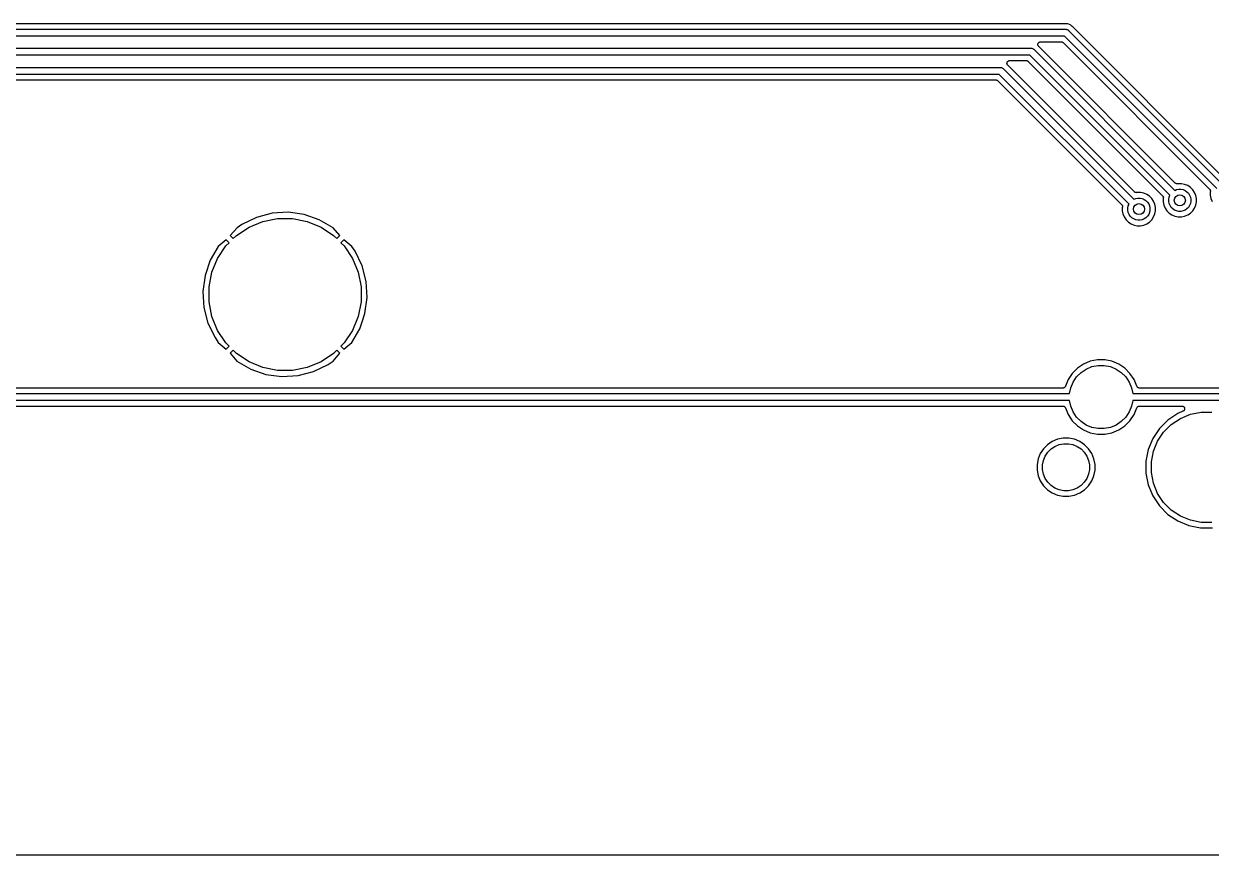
# Model space of a CAD drawing. Extents: x 0.9 to 12.6, y -6.4 to -2.3.
# Drawn here: x 4.597 to 6.288, y -6.365 to -5.181 of the extents above; entities that cross this region are included whole.
import ezdxf

# ---------------------------------------------------------------- set-up
doc = ezdxf.new("R2010")
doc.units = 0
doc.header["$MEASUREMENT"] = 0
doc.layers.add('BLACK', color=7, linetype='CONTINUOUS')

msp = doc.modelspace()

# ---------------------------------------------------------------- linework, layer by layer
at = {"layer": 'BLACK', "linetype": 'CONTINUOUS'}
for p, q in [((3.72812, -5.18878), (6.08086, -5.18878)), ((6.08028, -5.18091), (3.73301, -5.18091)), ((6.08045, -5.18089), (6.08028, -5.18091)), ((6.08061, -5.18089), (6.08045, -5.18089)), ((6.08067, -5.18089), (6.08061, -5.18089)), ((6.0811, -5.18084), (6.08067, -5.18089)), ((6.08086, -5.18878), (6.0811, -5.18876)), ((6.08154, -5.18089), (6.0811, -5.18084)), ((6.0811, -5.18876), (6.08134, -5.18878)), ((6.08134, -5.18878), (6.08134, -5.18878)), ((6.08134, -5.18878), (6.08207, -5.18885)), ((6.08361, -5.18109), (6.08154, -5.18089)), ((6.08154, -5.18089), (6.08154, -5.18089)), ((6.08207, -5.18885), (6.08299, -5.18913)), ((6.08299, -5.18913), (6.08385, -5.18959)), ((6.08602, -5.18182), (6.08361, -5.18109)), ((6.08385, -5.18959), (6.0846, -5.1902)), ((6.0846, -5.1902), (6.08475, -5.19039)), ((6.08475, -5.19039), (6.3031, -5.40874)), ((6.08825, -5.18301), (6.08602, -5.18182)), ((6.09019, -5.18461), (6.08825, -5.18301)), ((6.09047, -5.18495), (6.09019, -5.18461)), ((6.09059, -5.18507), (6.09047, -5.18495)), ((6.09069, -5.1852), (6.09059, -5.18507)), ((6.09073, -5.18523), (6.09069, -5.1852)), ((6.30375, -5.39826), (6.09073, -5.18523)), ((6.07906, -5.19862), (3.72632, -5.19862)), ((6.04122, -5.21003), (6.04126, -5.20964)), ((6.04126, -5.20964), (6.04127, -5.20963)), ((6.04127, -5.20963), (6.04138, -5.20927)), ((6.04127, -5.20963), (6.04127, -5.20963)), ((6.04138, -5.20927), (6.04149, -5.20891)), ((6.04149, -5.2089), (6.0415, -5.20889)), ((6.04149, -5.20891), (6.04149, -5.2089)), ((6.0415, -5.20889), (6.04168, -5.20856)), ((6.04168, -5.20856), (6.04186, -5.20823)), ((6.04186, -5.20822), (6.04211, -5.20792)), ((6.04186, -5.20823), (6.04186, -5.20822)), ((6.04186, -5.20823), (6.04186, -5.20823)), ((6.04211, -5.20792), (6.04235, -5.20764)), ((6.04235, -5.20764), (6.04236, -5.20763)), ((6.04235, -5.20764), (6.04235, -5.20764)), ((6.04236, -5.20763), (6.04266, -5.20739)), ((6.04266, -5.20739), (6.04294, -5.20715)), ((6.04294, -5.20715), (6.04295, -5.20715)), ((6.04295, -5.20715), (6.04329, -5.20697)), ((6.04295, -5.20715), (6.04295, -5.20715)), ((6.04329, -5.20697), (6.04362, -5.20679)), ((6.04362, -5.20679), (6.04363, -5.20679)), ((6.04363, -5.20679), (6.04399, -5.20668)), ((6.04363, -5.20679), (6.04363, -5.20679)), ((6.04399, -5.20668), (6.04435, -5.20657)), ((6.04435, -5.20657), (6.04436, -5.20657)), ((6.04436, -5.20657), (6.04437, -5.20657)), ((6.04437, -5.20657), (6.04474, -5.20653)), ((6.04474, -5.20653), (6.04512, -5.2065)), ((6.04512, -5.2065), (6.07417, -5.2065)), ((6.07417, -5.2065), (6.07418, -5.2065)), ((6.07418, -5.2065), (6.07419, -5.2065)), ((6.07419, -5.2065), (6.07419, -5.2065)), ((6.07419, -5.2065), (6.07423, -5.2065)), ((6.07423, -5.2065), (6.07459, -5.20654)), ((6.07459, -5.20654), (6.07495, -5.20657)), ((6.07495, -5.20657), (6.07497, -5.20658)), ((6.07497, -5.20658), (6.07499, -5.20658)), ((6.07499, -5.20658), (6.07534, -5.20669)), ((6.07534, -5.20669), (6.07568, -5.2068)), ((6.07568, -5.2068), (6.0757, -5.20681)), ((6.0757, -5.20681), (6.07572, -5.20681)), ((6.07572, -5.20681), (6.07604, -5.20699)), ((6.07604, -5.20699), (6.07636, -5.20716)), ((6.07636, -5.20716), (6.07638, -5.20717)), ((6.07638, -5.20717), (6.0764, -5.20718)), ((6.0764, -5.20718), (6.07667, -5.20742)), ((6.07667, -5.20742), (6.07696, -5.20765)), ((6.07696, -5.20765), (6.28566, -5.41635)), ((6.29614, -5.4157), (6.07906, -5.19862)), ((6.02946, -5.22539), (3.05457, -5.22539)), ((3.05637, -5.21555), (6.03125, -5.21555)), ((6.22922, -5.42515), (6.02946, -5.22539)), ((6.03125, -5.21555), (6.0315, -5.21553)), ((6.0315, -5.21553), (6.03174, -5.21555)), ((6.03174, -5.21555), (6.03174, -5.21555)), ((6.03174, -5.21555), (6.03246, -5.21562)), ((6.03246, -5.21562), (6.03339, -5.2159)), ((6.03339, -5.2159), (6.03424, -5.21636)), ((6.03424, -5.21636), (6.03499, -5.21698)), ((6.03499, -5.21698), (6.03515, -5.21716)), ((6.03515, -5.21716), (6.23618, -5.41819)), ((6.04118, -5.21039), (6.04122, -5.21003)), ((6.04118, -5.2104), (6.04118, -5.21039)), ((6.04118, -5.21041), (6.04118, -5.2104)), ((6.04122, -5.21079), (6.04118, -5.21041)), ((6.04125, -5.21116), (6.04122, -5.21079)), ((6.04125, -5.21117), (6.04125, -5.21116)), ((6.04125, -5.21116), (6.04125, -5.21116)), ((6.04136, -5.21153), (6.04125, -5.21117)), ((6.04146, -5.2119), (6.04136, -5.21153)), ((6.04147, -5.2119), (6.04146, -5.2119)), ((6.04147, -5.21191), (6.04147, -5.2119)), ((6.04164, -5.21223), (6.04147, -5.21191)), ((6.04182, -5.21258), (6.04164, -5.21223)), ((6.04183, -5.21259), (6.04182, -5.21258)), ((6.04182, -5.21258), (6.04182, -5.21258)), ((6.04206, -5.21288), (6.04183, -5.21259)), ((6.0423, -5.21318), (6.04206, -5.21288)), ((6.04231, -5.21319), (6.0423, -5.21318)), ((6.04234, -5.21322), (6.04231, -5.21319)), ((6.04231, -5.21319), (6.04231, -5.21319)), ((6.04231, -5.21319), (6.04231, -5.21319)), ((6.23682, -5.4077), (6.04234, -5.21322)), ((2.21284, -5.24311), (5.98795, -5.24311)), ((5.98795, -5.24311), (5.98819, -5.24309)), ((5.98819, -5.24309), (5.98843, -5.24311)), ((5.98843, -5.24311), (5.98843, -5.24311)), ((5.98843, -5.24311), (5.98915, -5.24318)), ((5.98915, -5.24318), (5.99008, -5.24346)), ((5.99008, -5.24346), (5.99094, -5.24392)), ((5.99709, -5.23716), (5.99713, -5.2368)), ((5.99709, -5.23717), (5.99709, -5.23716)), ((5.99709, -5.23718), (5.99709, -5.23717)), ((5.99712, -5.23756), (5.99709, -5.23718)), ((5.99716, -5.23793), (5.99712, -5.23756)), ((5.99713, -5.2368), (5.99717, -5.23641)), ((5.99716, -5.23794), (5.99716, -5.23793)), ((5.99726, -5.2383), (5.99716, -5.23794)), ((5.99716, -5.23794), (5.99716, -5.23794)), ((5.99717, -5.2364), (5.99728, -5.23605)), ((5.99717, -5.23641), (5.99717, -5.2364)), ((5.99717, -5.23641), (5.99717, -5.23641)), ((5.99737, -5.23867), (5.99726, -5.2383)), ((5.99728, -5.23605), (5.9974, -5.23568)), ((5.99737, -5.23868), (5.99737, -5.23867)), ((5.99737, -5.23867), (5.99737, -5.23867)), ((5.99755, -5.23901), (5.99737, -5.23868)), ((5.9974, -5.23567), (5.99758, -5.23534)), ((5.9974, -5.23568), (5.9974, -5.23567)), ((5.9974, -5.23567), (5.9974, -5.23567)), ((5.99772, -5.23935), (5.99755, -5.23901)), ((5.99758, -5.23534), (5.99776, -5.235)), ((5.99773, -5.23935), (5.99772, -5.23935)), ((5.99773, -5.23936), (5.99773, -5.23935)), ((5.99797, -5.23965), (5.99773, -5.23936)), ((5.99776, -5.235), (5.99777, -5.235)), ((5.99777, -5.23499), (5.99802, -5.2347)), ((5.99777, -5.235), (5.99777, -5.23499)), ((5.9982, -5.23995), (5.99797, -5.23965)), ((5.99802, -5.2347), (5.99825, -5.23441)), ((5.99821, -5.23996), (5.9982, -5.23995)), ((5.99824, -5.23999), (5.99821, -5.23996)), ((5.99821, -5.23996), (5.99821, -5.23996)), ((5.99821, -5.23996), (5.99821, -5.23996)), ((6.17856, -5.4203), (5.99824, -5.23999)), ((5.99825, -5.23441), (5.99826, -5.23441)), ((5.99826, -5.2344), (5.99856, -5.23416)), ((5.99826, -5.23441), (5.99826, -5.2344)), ((5.99856, -5.23416), (5.99885, -5.23393)), ((5.99885, -5.23393), (5.99885, -5.23392)), ((5.99885, -5.23392), (5.99886, -5.23392)), ((5.99886, -5.23392), (5.99919, -5.23374)), ((5.99919, -5.23374), (5.99952, -5.23356)), ((5.99952, -5.23356), (5.99953, -5.23356)), ((5.99953, -5.23356), (5.99954, -5.23356)), ((5.99954, -5.23356), (5.9999, -5.23345)), ((5.9999, -5.23345), (6.00026, -5.23334)), ((6.00026, -5.23334), (6.00027, -5.23334)), ((6.00027, -5.23334), (6.00065, -5.2333)), ((6.00027, -5.23334), (6.00027, -5.23334)), ((6.00065, -5.2333), (6.00103, -5.23327)), ((6.00103, -5.23327), (6.02457, -5.23327)), ((6.02457, -5.23327), (6.02458, -5.23327)), ((6.02458, -5.23327), (6.02458, -5.23327)), ((6.02458, -5.23327), (6.02458, -5.23327)), ((6.02458, -5.23327), (6.02462, -5.23327)), ((6.02462, -5.23327), (6.02498, -5.23331)), ((6.02498, -5.23331), (6.02534, -5.23335)), ((6.02534, -5.23335), (6.02536, -5.23335)), ((6.02536, -5.23335), (6.02538, -5.23335)), ((6.02538, -5.23335), (6.02573, -5.23346)), ((6.02573, -5.23346), (6.02608, -5.23357)), ((6.02608, -5.23357), (6.0261, -5.23358)), ((6.0261, -5.23358), (6.02612, -5.23359)), ((6.02612, -5.23359), (6.02644, -5.23376)), ((6.02644, -5.23376), (6.02676, -5.23393)), ((6.02676, -5.23393), (6.02677, -5.23395)), ((6.02677, -5.23395), (6.02679, -5.23396)), ((6.02679, -5.23396), (6.02707, -5.23419)), ((6.02707, -5.23419), (6.02735, -5.23442)), ((6.02735, -5.23442), (6.21873, -5.4258)), ((5.98615, -5.25295), (2.21464, -5.25295)), ((6.17095, -5.43775), (5.98615, -5.25295)), ((5.99094, -5.24392), (5.99169, -5.24453)), ((5.99169, -5.24453), (5.99184, -5.24472)), ((5.99184, -5.24472), (6.17791, -5.43079)), ((2.21953, -5.26083), (5.98126, -5.26083)), ((5.98126, -5.26083), (5.98127, -5.26083)), ((5.98127, -5.26083), (5.98127, -5.26083)), ((5.98127, -5.26083), (5.98127, -5.26083)), ((5.98127, -5.26083), (5.98131, -5.26083)), ((5.98131, -5.26083), (5.98168, -5.26087)), ((5.98168, -5.26087), (5.98204, -5.2609)), ((5.98204, -5.2609), (5.98206, -5.26091)), ((5.98206, -5.26091), (5.98208, -5.26091)), ((5.98208, -5.26091), (5.98242, -5.26102)), ((5.98242, -5.26102), (5.98277, -5.26113)), ((5.98277, -5.26113), (5.98279, -5.26114)), ((5.98279, -5.26114), (5.98281, -5.26115)), ((5.98281, -5.26115), (5.98313, -5.26132)), ((5.98313, -5.26132), (5.98345, -5.26149)), ((5.98345, -5.26149), (5.98346, -5.26151)), ((5.98346, -5.26151), (5.98348, -5.26152)), ((5.98348, -5.26152), (5.98376, -5.26175)), ((5.98376, -5.26175), (5.98404, -5.26198)), ((5.98404, -5.26198), (6.16046, -5.4384)), ((6.23711, -5.40794), (6.23682, -5.4077)), ((6.23739, -5.40817), (6.23711, -5.40794)), ((6.2374, -5.40818), (6.23739, -5.40817)), ((6.23742, -5.40819), (6.2374, -5.40818)), ((6.23774, -5.40837), (6.23742, -5.40819)), ((6.23806, -5.40854), (6.23774, -5.40837)), ((6.23808, -5.40855), (6.23806, -5.40854)), ((6.23809, -5.40856), (6.23808, -5.40855)), ((6.23844, -5.40866), (6.23809, -5.40856)), ((6.23879, -5.40877), (6.23844, -5.40866)), ((6.23881, -5.40877), (6.23879, -5.40877)), ((6.23883, -5.40878), (6.23881, -5.40877)), ((6.23919, -5.40882), (6.23883, -5.40878)), ((6.23956, -5.40886), (6.23919, -5.40882)), ((6.23957, -5.40886), (6.23956, -5.40886)), ((6.23959, -5.40886), (6.23957, -5.40886)), ((6.23995, -5.40882), (6.23959, -5.40886)), ((6.24032, -5.40879), (6.23995, -5.40882)), ((6.24036, -5.40879), (6.24032, -5.40879)), ((6.24038, -5.40878), (6.24036, -5.40878)), ((6.24036, -5.40878), (6.24036, -5.40879)), ((6.24036, -5.40879), (6.24036, -5.40879)), ((6.24098, -5.40866), (6.24038, -5.40878)), ((6.24563, -5.40866), (6.24098, -5.40866)), ((6.2502, -5.40957), (6.24563, -5.40866)), ((6.2545, -5.41135), (6.2502, -5.40957)), ((6.25837, -5.41393), (6.2545, -5.41135)), ((6.17884, -5.42054), (6.17856, -5.4203)), ((6.17912, -5.42077), (6.17884, -5.42054)), ((6.17913, -5.42078), (6.17912, -5.42077)), ((6.17915, -5.42079), (6.17913, -5.42078)), ((6.17947, -5.42096), (6.17915, -5.42079)), ((6.17979, -5.42114), (6.17947, -5.42096)), ((6.17981, -5.42114), (6.17979, -5.42114)), ((6.17983, -5.42115), (6.17981, -5.42114)), ((6.18018, -5.42126), (6.17983, -5.42115)), ((6.18052, -5.42137), (6.18018, -5.42126)), ((6.18045, -5.42974), (6.18349, -5.42913)), ((6.18054, -5.42137), (6.18052, -5.42137)), ((6.18056, -5.42138), (6.18054, -5.42137)), ((6.18092, -5.42141), (6.18056, -5.42138)), ((6.18129, -5.42146), (6.18092, -5.42141)), ((6.18131, -5.42145), (6.18129, -5.42146)), ((6.18133, -5.42146), (6.18131, -5.42145)), ((6.18169, -5.42142), (6.18133, -5.42146)), ((6.18205, -5.42139), (6.18169, -5.42142)), ((6.18209, -5.42138), (6.18205, -5.42139)), ((6.18211, -5.42138), (6.18209, -5.42138)), ((6.18209, -5.42138), (6.18209, -5.42138)), ((6.18209, -5.42138), (6.18209, -5.42138)), ((6.18271, -5.42126), (6.18211, -5.42138)), ((6.18737, -5.42126), (6.18271, -5.42126)), ((6.18349, -5.42913), (6.18659, -5.42913)), ((6.18659, -5.42913), (6.18963, -5.42974)), ((6.19193, -5.42217), (6.18737, -5.42126)), ((6.19623, -5.42395), (6.19193, -5.42217)), ((6.2001, -5.42653), (6.19623, -5.42395)), ((6.20339, -5.42982), (6.2001, -5.42653)), ((6.21873, -5.4258), (6.21874, -5.42581)), ((6.21874, -5.42581), (6.21874, -5.42581)), ((6.21874, -5.42581), (6.21874, -5.42581)), ((6.21874, -5.42581), (6.21877, -5.42584)), ((6.21877, -5.42584), (6.21899, -5.42612)), ((6.21899, -5.42612), (6.21923, -5.42641)), ((6.21923, -5.42641), (6.21923, -5.42642)), ((6.21923, -5.42642), (6.21925, -5.42644)), ((6.21925, -5.42644), (6.21941, -5.42676)), ((6.21941, -5.42676), (6.21959, -5.42709)), ((6.21959, -5.42709), (6.21959, -5.4271)), ((6.21959, -5.4271), (6.2196, -5.42712)), ((6.2196, -5.42712), (6.2197, -5.42747)), ((6.21981, -5.42935), (6.21969, -5.42996)), ((6.2197, -5.42747), (6.21981, -5.42782)), ((6.21981, -5.42782), (6.21981, -5.42784)), ((6.21981, -5.42784), (6.21981, -5.42786)), ((6.21981, -5.42786), (6.21985, -5.42822)), ((6.21984, -5.42899), (6.21981, -5.42935)), ((6.21988, -5.42862), (6.21984, -5.42899)), ((6.21985, -5.42822), (6.21988, -5.42859)), ((6.21988, -5.42859), (6.21988, -5.42861)), ((6.21988, -5.42861), (6.21988, -5.42862)), ((6.22756, -5.43073), (6.22816, -5.42769)), ((6.22816, -5.42769), (6.22922, -5.42515)), ((6.23618, -5.41819), (6.23871, -5.41714)), ((6.23871, -5.41714), (6.24176, -5.41654)), ((6.24176, -5.41654), (6.24486, -5.41654)), ((6.24486, -5.41654), (6.2479, -5.41714)), ((6.2479, -5.41714), (6.25077, -5.41833)), ((6.25077, -5.41833), (6.25335, -5.42005)), ((6.25335, -5.42005), (6.25554, -5.42224)), ((6.25554, -5.42224), (6.25726, -5.42482)), ((6.25726, -5.42482), (6.25845, -5.42769)), ((6.26166, -5.41723), (6.25837, -5.41393)), ((6.25845, -5.42769), (6.25906, -5.43073)), ((6.26424, -5.42109), (6.26166, -5.41723)), ((6.26602, -5.42539), (6.26424, -5.42109)), ((6.26693, -5.42996), (6.26602, -5.42539)), ((6.28566, -5.41635), (6.28567, -5.41636)), ((6.28567, -5.41636), (6.28567, -5.41636)), ((6.28567, -5.41636), (6.28567, -5.41636)), ((6.28567, -5.41636), (6.2857, -5.41639)), ((6.2857, -5.41639), (6.28592, -5.41667)), ((6.28592, -5.41667), (6.28615, -5.41696)), ((6.28615, -5.41696), (6.28616, -5.41698)), ((6.28616, -5.41698), (6.28618, -5.41699)), ((6.28618, -5.41699), (6.28634, -5.41732)), ((6.28634, -5.41732), (6.28651, -5.41764)), ((6.28651, -5.41764), (6.28652, -5.41766)), ((6.28652, -5.41766), (6.28653, -5.41767)), ((6.28653, -5.41767), (6.28663, -5.41802)), ((6.28673, -5.4199), (6.28661, -5.42051)), ((6.28661, -5.42051), (6.28661, -5.42516)), ((6.28661, -5.42516), (6.28752, -5.42972)), ((6.28663, -5.41802), (6.28674, -5.41837)), ((6.28677, -5.41954), (6.28673, -5.4199)), ((6.28674, -5.41837), (6.28674, -5.41839)), ((6.28674, -5.41839), (6.28674, -5.41841)), ((6.28674, -5.41841), (6.28677, -5.41877)), ((6.28677, -5.41877), (6.28681, -5.41914)), ((6.28681, -5.41918), (6.28677, -5.41954)), ((6.28681, -5.41914), (6.28681, -5.41916)), ((6.28681, -5.41916), (6.28681, -5.41918)), ((6.16046, -5.4384), (6.16047, -5.43841)), ((6.16047, -5.43841), (6.16047, -5.43841)), ((6.16047, -5.43841), (6.16047, -5.43841)), ((6.16047, -5.43841), (6.1605, -5.43844)), ((6.1605, -5.43844), (6.16073, -5.43872)), ((6.16073, -5.43872), (6.16096, -5.43901)), ((6.16096, -5.43901), (6.16097, -5.43902)), ((6.16097, -5.43902), (6.16098, -5.43904)), ((6.16098, -5.43904), (6.16115, -5.43936)), ((6.16115, -5.43936), (6.16132, -5.43968)), ((6.16132, -5.43968), (6.16132, -5.4397)), ((6.16132, -5.4397), (6.16133, -5.43972)), ((6.16133, -5.43972), (6.16143, -5.44007)), ((6.16154, -5.44195), (6.16142, -5.44256)), ((6.16142, -5.44256), (6.16142, -5.44721)), ((6.16143, -5.44007), (6.16154, -5.44042)), ((6.16154, -5.44042), (6.16154, -5.44044)), ((6.16154, -5.44044), (6.16155, -5.44046)), ((6.16157, -5.44158), (6.16154, -5.44195)), ((6.16155, -5.44046), (6.16158, -5.44082)), ((6.16161, -5.44122), (6.16157, -5.44158)), ((6.16158, -5.44082), (6.16161, -5.44119)), ((6.16161, -5.44119), (6.16161, -5.4412)), ((6.16161, -5.4412), (6.16161, -5.44122)), ((6.16929, -5.44333), (6.1699, -5.44029)), ((6.16929, -5.44643), (6.16929, -5.44333)), ((6.1699, -5.44948), (6.16929, -5.44643)), ((6.1699, -5.44029), (6.17095, -5.43775)), ((6.17791, -5.43079), (6.18045, -5.42974)), ((6.18963, -5.42974), (6.1925, -5.43093)), ((6.1925, -5.43093), (6.19508, -5.43265)), ((6.19508, -5.43265), (6.19727, -5.43484)), ((6.19727, -5.43484), (6.199, -5.43742)), ((6.199, -5.43742), (6.20018, -5.44029)), ((6.20018, -5.44029), (6.20079, -5.44333)), ((6.20079, -5.44643), (6.20018, -5.44948)), ((6.20079, -5.44333), (6.20079, -5.44643)), ((6.20597, -5.43369), (6.20339, -5.42982)), ((6.20775, -5.43799), (6.20597, -5.43369)), ((6.20866, -5.44256), (6.20775, -5.43799)), ((6.20866, -5.44721), (6.20866, -5.44256)), ((6.21969, -5.42996), (6.21969, -5.43461)), ((6.21969, -5.43461), (6.22059, -5.43917)), ((6.22059, -5.43917), (6.22237, -5.44347)), ((6.22237, -5.44347), (6.22496, -5.44734)), ((6.22756, -5.43383), (6.22756, -5.43073)), ((6.22816, -5.43688), (6.22756, -5.43383)), ((6.22935, -5.43974), (6.22816, -5.43688)), ((6.23107, -5.44232), (6.22935, -5.43974)), ((6.23327, -5.44452), (6.23107, -5.44232)), ((6.23585, -5.44624), (6.23327, -5.44452)), ((6.23871, -5.44743), (6.23585, -5.44624)), ((6.25077, -5.44624), (6.2479, -5.44743)), ((6.25335, -5.44452), (6.25077, -5.44624)), ((6.25554, -5.44232), (6.25335, -5.44452)), ((6.25726, -5.43974), (6.25554, -5.44232)), ((6.25845, -5.43688), (6.25726, -5.43974)), ((6.25906, -5.43383), (6.25845, -5.43688)), ((6.25906, -5.43073), (6.25906, -5.43383)), ((6.26166, -5.44734), (6.26424, -5.44347)), ((6.26424, -5.44347), (6.26602, -5.43917)), ((6.26602, -5.43917), (6.26693, -5.43461)), ((6.26693, -5.43461), (6.26693, -5.42996)), ((6.28752, -5.42972), (6.2893, -5.43402)), ((4.92805, -5.45661), (4.9073, -5.46671)), ((4.91747, -5.47046), (4.93717, -5.46229)), ((4.95025, -5.45077), (4.92805, -5.45661)), ((4.93717, -5.46229), (4.95809, -5.45813)), ((4.97316, -5.44939), (4.95025, -5.45077)), ((4.95809, -5.45813), (4.97942, -5.45813)), ((4.99591, -5.45249), (4.97316, -5.44939)), ((4.97942, -5.45813), (5.00033, -5.46229)), ((5.01761, -5.45998), (4.99591, -5.45249)), ((5.00033, -5.46229), (5.02004, -5.47046)), ((5.03718, -5.47141), (5.01761, -5.45998)), ((6.16142, -5.44721), (6.16233, -5.45177)), ((6.16233, -5.45177), (6.16411, -5.45607)), ((6.16411, -5.45607), (6.16669, -5.45994)), ((6.16669, -5.45994), (6.16998, -5.46323)), ((6.17108, -5.45234), (6.1699, -5.44948)), ((6.16998, -5.46323), (6.17385, -5.46582)), ((6.17281, -5.45492), (6.17108, -5.45234)), ((6.175, -5.45711), (6.17281, -5.45492)), ((6.17758, -5.45884), (6.175, -5.45711)), ((6.18045, -5.46002), (6.17758, -5.45884)), ((6.18349, -5.46063), (6.18045, -5.46002)), ((6.18659, -5.46063), (6.18349, -5.46063)), ((6.18963, -5.46002), (6.18659, -5.46063)), ((6.1925, -5.45884), (6.18963, -5.46002)), ((6.19508, -5.45711), (6.1925, -5.45884)), ((6.19727, -5.45492), (6.19508, -5.45711)), ((6.19623, -5.46582), (6.2001, -5.46323)), ((6.199, -5.45234), (6.19727, -5.45492)), ((6.20018, -5.44948), (6.199, -5.45234)), ((6.2001, -5.46323), (6.20339, -5.45994)), ((6.20339, -5.45994), (6.20597, -5.45607)), ((6.20597, -5.45607), (6.20775, -5.45177)), ((6.20775, -5.45177), (6.20866, -5.44721)), ((6.22496, -5.44734), (6.22825, -5.45063)), ((6.22825, -5.45063), (6.23212, -5.45322)), ((6.23212, -5.45322), (6.23642, -5.455)), ((6.23642, -5.455), (6.24098, -5.45591)), ((6.24176, -5.44803), (6.23871, -5.44743)), ((6.24098, -5.45591), (6.24563, -5.45591)), ((6.24486, -5.44803), (6.24176, -5.44803)), ((6.2479, -5.44743), (6.24486, -5.44803)), ((6.24563, -5.45591), (6.2502, -5.455)), ((6.2502, -5.455), (6.2545, -5.45322)), ((6.2545, -5.45322), (6.25837, -5.45063)), ((6.25837, -5.45063), (6.26166, -5.44734)), ((4.9004, -5.47132), (4.8908, -5.48261)), ((4.89974, -5.4823), (4.91747, -5.47046)), ((4.9073, -5.46671), (4.9004, -5.47132)), ((5.02004, -5.47046), (5.03777, -5.4823)), ((5.0467, -5.48261), (5.03718, -5.47141)), ((6.17385, -5.46582), (6.17815, -5.4676)), ((6.17815, -5.4676), (6.18271, -5.4685)), ((6.18271, -5.4685), (6.18737, -5.4685)), ((6.18737, -5.4685), (6.19193, -5.4676)), ((6.19193, -5.4676), (6.19623, -5.46582)), ((4.88496, -5.48845), (4.87376, -5.49797)), ((4.88466, -5.49738), (4.88927, -5.49277)), ((4.88927, -5.49277), (4.88496, -5.48845)), ((4.8908, -5.48261), (4.89512, -5.48692)), ((4.89512, -5.48692), (4.89974, -5.4823)), ((5.03777, -5.4823), (5.04239, -5.48692)), ((5.04239, -5.48692), (5.0467, -5.48261)), ((5.05255, -5.48845), (5.04823, -5.49277)), ((5.04823, -5.49277), (5.05285, -5.49738)), ((5.06384, -5.49805), (5.05255, -5.48845)), ((4.87376, -5.49797), (4.86233, -5.51755)), ((4.87281, -5.51512), (4.88466, -5.49738)), ((5.05285, -5.49738), (5.0647, -5.51512)), ((5.06845, -5.50495), (5.06384, -5.49805)), ((5.07855, -5.52569), (5.06845, -5.50495)), ((4.86233, -5.51755), (4.85485, -5.53925)), ((4.86465, -5.53482), (4.87281, -5.51512)), ((5.0647, -5.51512), (5.07286, -5.53482)), ((5.08438, -5.5479), (5.07855, -5.52569)), ((4.85485, -5.53925), (4.85174, -5.56199)), ((4.86049, -5.55574), (4.86465, -5.53482)), ((5.07286, -5.53482), (5.07702, -5.55574)), ((5.08577, -5.57081), (5.08438, -5.5479)), ((4.85174, -5.56199), (4.85313, -5.58491)), ((4.86049, -5.57707), (4.86049, -5.55574)), ((5.07702, -5.55574), (5.07702, -5.57707)), ((4.86465, -5.59798), (4.86049, -5.57707)), ((5.07702, -5.57707), (5.07286, -5.59798)), ((5.08266, -5.59355), (5.08577, -5.57081)), ((4.85313, -5.58491), (4.85896, -5.60711)), ((4.87281, -5.61769), (4.86465, -5.59798)), ((5.07286, -5.59798), (5.0647, -5.61769)), ((5.0785, -5.60562), (5.08266, -5.59355)), ((4.85896, -5.60711), (4.86906, -5.62786)), ((5.06374, -5.63483), (5.07518, -5.61525)), ((5.07518, -5.61525), (5.0785, -5.60562)), ((4.86906, -5.62786), (4.87367, -5.63475)), ((4.88466, -5.63542), (4.87281, -5.61769)), ((5.0647, -5.61769), (5.05285, -5.63542)), ((4.87367, -5.63475), (4.88496, -5.64435)), ((4.88927, -5.64004), (4.88466, -5.63542)), ((4.88496, -5.64435), (4.88927, -5.64004)), ((4.89512, -5.64588), (4.8908, -5.6502)), ((4.89974, -5.6505), (4.89512, -5.64588)), ((5.04239, -5.64588), (5.03777, -5.6505)), ((5.0467, -5.6502), (5.04239, -5.64588)), ((5.05285, -5.63542), (5.04823, -5.64004)), ((5.04823, -5.64004), (5.05255, -5.64435)), ((5.05255, -5.64435), (5.06374, -5.63483)), ((4.8908, -5.6502), (4.90032, -5.66139)), ((4.91747, -5.66235), (4.89974, -5.6505)), ((4.90032, -5.66139), (4.9199, -5.67282)), ((4.93717, -5.67051), (4.91747, -5.66235)), ((5.02004, -5.66235), (5.00033, -5.67051)), ((5.00946, -5.6762), (5.03021, -5.66609)), ((5.03777, -5.6505), (5.02004, -5.66235)), ((5.03021, -5.66609), (5.03711, -5.66148)), ((5.03711, -5.66148), (5.0467, -5.6502)), ((6.1062, -5.66564), (6.09754, -5.67143)), ((6.11583, -5.66166), (6.1062, -5.66564)), ((6.12604, -5.65963), (6.11583, -5.66166)), ((6.13646, -5.65963), (6.12604, -5.65963)), ((6.14667, -5.66166), (6.13646, -5.65963)), ((6.1563, -5.66564), (6.14667, -5.66166)), ((6.16496, -5.67143), (6.1563, -5.66564)), ((4.9199, -5.67282), (4.9416, -5.68031)), ((4.95809, -5.67467), (4.93717, -5.67051)), ((4.9416, -5.68031), (4.96435, -5.68342)), ((4.97942, -5.67467), (4.95809, -5.67467)), ((4.96435, -5.68342), (4.98726, -5.68203)), ((5.00033, -5.67051), (4.97942, -5.67467)), ((4.98726, -5.68203), (5.00946, -5.6762)), ((6.09018, -5.67879), (6.08439, -5.68745)), ((6.09754, -5.67143), (6.09018, -5.67879)), ((6.0963, -5.68381), (6.10256, -5.67755)), ((6.10256, -5.67755), (6.10993, -5.67262)), ((6.10993, -5.67262), (6.11812, -5.66923)), ((6.11812, -5.66923), (6.12682, -5.6675)), ((6.12682, -5.6675), (6.13568, -5.6675)), ((6.13568, -5.6675), (6.14438, -5.66923)), ((6.14438, -5.66923), (6.15257, -5.67262)), ((6.15257, -5.67262), (6.15994, -5.67755)), ((6.15994, -5.67755), (6.1662, -5.68381)), ((6.17232, -5.67879), (6.16496, -5.67143)), ((6.17811, -5.68745), (6.17232, -5.67879)), ((6.07669, -5.6997), (3.37331, -5.6997)), ((6.07706, -5.69967), (6.07669, -5.6997)), ((6.07742, -5.69964), (6.07706, -5.69967)), ((6.07744, -5.69963), (6.07742, -5.69964)), ((6.07745, -5.69963), (6.07744, -5.69963)), ((6.07781, -5.69952), (6.07745, -5.69963)), ((6.07816, -5.69942), (6.07781, -5.69952)), ((6.07817, -5.69941), (6.07816, -5.69942)), ((6.07819, -5.69941), (6.07817, -5.69941)), ((6.07851, -5.69923), (6.07819, -5.69941)), ((6.07884, -5.69907), (6.07851, -5.69923)), ((6.07885, -5.69905), (6.07884, -5.69907)), ((6.07887, -5.69905), (6.07885, -5.69905)), ((6.07915, -5.69882), (6.07887, -5.69905)), ((6.07944, -5.69859), (6.07915, -5.69882)), ((6.07945, -5.69857), (6.07944, -5.69859)), ((6.07946, -5.69856), (6.07945, -5.69857)), ((6.0797, -5.69828), (6.07946, -5.69856)), ((6.07993, -5.698), (6.0797, -5.69828)), ((6.07994, -5.69798), (6.07993, -5.698)), ((6.07995, -5.69797), (6.07994, -5.69798)), ((6.08013, -5.69765), (6.07995, -5.69797)), ((6.0803, -5.69732), (6.08013, -5.69765)), ((6.08032, -5.69729), (6.0803, -5.69732)), ((6.08033, -5.69727), (6.08032, -5.69729)), ((6.08032, -5.69729), (6.08032, -5.69729)), ((6.08032, -5.69729), (6.08032, -5.69729)), ((6.08439, -5.68745), (6.08033, -5.69727)), ((6.08635, -5.70758), (6.08798, -5.69937)), ((6.08798, -5.69937), (6.09137, -5.69118)), ((6.09137, -5.69118), (6.0963, -5.68381)), ((6.1662, -5.68381), (6.17113, -5.69118)), ((6.17113, -5.69118), (6.17452, -5.69937)), ((6.17452, -5.69937), (6.17615, -5.70758)), ((6.18217, -5.69727), (6.17811, -5.68745)), ((6.18235, -5.6976), (6.18217, -5.69727)), ((6.18252, -5.69792), (6.18235, -5.6976)), ((6.18253, -5.69794), (6.18252, -5.69792)), ((6.18254, -5.69795), (6.18253, -5.69794)), ((6.18277, -5.69824), (6.18254, -5.69795)), ((6.183, -5.69852), (6.18277, -5.69824)), ((6.18301, -5.69853), (6.183, -5.69852)), ((6.18302, -5.69855), (6.18301, -5.69853)), ((6.18331, -5.69878), (6.18302, -5.69855)), ((6.18359, -5.69902), (6.18331, -5.69878)), ((6.1836, -5.69902), (6.18359, -5.69902)), ((6.18362, -5.69904), (6.1836, -5.69902)), ((6.18394, -5.69921), (6.18362, -5.69904)), ((6.18426, -5.69939), (6.18394, -5.69921)), ((6.18428, -5.69939), (6.18426, -5.69939)), ((6.18429, -5.6994), (6.18428, -5.69939)), ((6.18464, -5.69951), (6.18429, -5.6994)), ((6.18499, -5.69962), (6.18464, -5.69951)), ((6.18501, -5.69962), (6.18499, -5.69962)), ((6.18503, -5.69963), (6.18501, -5.69962)), ((6.18539, -5.69966), (6.18503, -5.69963)), ((6.18576, -5.6997), (6.18539, -5.69966)), ((6.18579, -5.6997), (6.18576, -5.6997)), ((6.18581, -5.6997), (6.18579, -5.6997)), ((6.18579, -5.6997), (6.18579, -5.6997)), ((6.18579, -5.6997), (6.18579, -5.6997)), ((6.64021, -5.6997), (6.18581, -5.6997)), ((3.36365, -5.70758), (6.08635, -5.70758)), ((6.17615, -5.70758), (8.8051, -5.70758)), ((6.08635, -5.71742), (3.36365, -5.71742)), ((3.50372, -5.7253), (6.07669, -5.7253)), ((6.07669, -5.7253), (6.07671, -5.7253)), ((6.07671, -5.7253), (6.07671, -5.7253)), ((6.07671, -5.7253), (6.07671, -5.7253)), ((6.07671, -5.7253), (6.07674, -5.7253)), ((6.07674, -5.7253), (6.07711, -5.72534)), ((6.07711, -5.72534), (6.07747, -5.72537)), ((6.07747, -5.72537), (6.07749, -5.72538)), ((6.07749, -5.72538), (6.07751, -5.72538)), ((6.07751, -5.72538), (6.07786, -5.72549)), ((6.07786, -5.72549), (6.07821, -5.7256)), ((6.07821, -5.7256), (6.07822, -5.72561)), ((6.07822, -5.72561), (6.07824, -5.72561)), ((6.07824, -5.72561), (6.07856, -5.72579)), ((6.07856, -5.72579), (6.07888, -5.72596)), ((6.07888, -5.72596), (6.0789, -5.72598)), ((6.0789, -5.72598), (6.07891, -5.72598)), ((6.07891, -5.72598), (6.07919, -5.72622)), ((6.07919, -5.72622), (6.07948, -5.72645)), ((6.07948, -5.72645), (6.07949, -5.72647)), ((6.07949, -5.72647), (6.0795, -5.72648)), ((6.0795, -5.72648), (6.07973, -5.72676)), ((6.07973, -5.72676), (6.07996, -5.72705)), ((6.07996, -5.72705), (6.07997, -5.72706)), ((6.07997, -5.72706), (6.07998, -5.72708)), ((6.07998, -5.72708), (6.08015, -5.7274)), ((6.08015, -5.7274), (6.08033, -5.72773)), ((6.08033, -5.72773), (6.08439, -5.73755)), ((6.08798, -5.72563), (6.08635, -5.71742)), ((6.09137, -5.73382), (6.08798, -5.72563)), ((6.0963, -5.74119), (6.09137, -5.73382)), ((6.17113, -5.73382), (6.1662, -5.74119)), ((6.17452, -5.72563), (6.17113, -5.73382)), ((6.17615, -5.71742), (6.17452, -5.72563)), ((8.8051, -5.71742), (6.17615, -5.71742)), ((6.17811, -5.73755), (6.18217, -5.72773)), ((6.18217, -5.72773), (6.18218, -5.72771)), ((6.18218, -5.72771), (6.1822, -5.72768)), ((6.18218, -5.72771), (6.18218, -5.72771)), ((6.18218, -5.72771), (6.18218, -5.72771)), ((6.1822, -5.72768), (6.18237, -5.72735)), ((6.18237, -5.72735), (6.18255, -5.72703)), ((6.18255, -5.72703), (6.18256, -5.72702)), ((6.18256, -5.72702), (6.18257, -5.727)), ((6.18257, -5.727), (6.18281, -5.72672)), ((6.18281, -5.72672), (6.18304, -5.72644)), ((6.18304, -5.72644), (6.18305, -5.72643)), ((6.18305, -5.72643), (6.18306, -5.72641)), ((6.18306, -5.72641), (6.18335, -5.72618)), ((6.18335, -5.72618), (6.18363, -5.72595)), ((6.18363, -5.72595), (6.18365, -5.72595)), ((6.18365, -5.72595), (6.18366, -5.72593)), ((6.18366, -5.72593), (6.18399, -5.72576)), ((6.18399, -5.72576), (6.18431, -5.72559)), ((6.18431, -5.72559), (6.18433, -5.72559)), ((6.18433, -5.72559), (6.18434, -5.72558)), ((6.18434, -5.72558), (6.18469, -5.72548)), ((6.18469, -5.72548), (6.18505, -5.72537)), ((6.18505, -5.72537), (6.18506, -5.72537)), ((6.18506, -5.72537), (6.18508, -5.72536)), ((6.18508, -5.72536), (6.18544, -5.72533)), ((6.18544, -5.72533), (6.18581, -5.7253)), ((6.18581, -5.7253), (6.24628, -5.7253)), ((6.24778, -5.73287), (6.24034, -5.73596)), ((6.24628, -5.7253), (6.24633, -5.7253)), ((6.24633, -5.7253), (6.24633, -5.7253)), ((6.24633, -5.7253), (6.24633, -5.7253)), ((6.24633, -5.7253), (6.24634, -5.7253)), ((6.24634, -5.7253), (6.24671, -5.72534)), ((6.24671, -5.72534), (6.24709, -5.72538)), ((6.24709, -5.72538), (6.2471, -5.72538)), ((6.2471, -5.72538), (6.2471, -5.72538)), ((6.2471, -5.72538), (6.24747, -5.7255)), ((6.24747, -5.7255), (6.24783, -5.72561)), ((6.24779, -5.73287), (6.24778, -5.73287)), ((6.24778, -5.73287), (6.24778, -5.73287)), ((6.24812, -5.73269), (6.24779, -5.73287)), ((6.24783, -5.72561), (6.24783, -5.72561)), ((6.24783, -5.72561), (6.24783, -5.72561)), ((6.24783, -5.72561), (6.24818, -5.7258)), ((6.24846, -5.73251), (6.24812, -5.73269)), ((6.24818, -5.7258), (6.2485, -5.72598)), ((6.24847, -5.73251), (6.24846, -5.73251)), ((6.24846, -5.73251), (6.24846, -5.73251)), ((6.24877, -5.73226), (6.24847, -5.73251)), ((6.2485, -5.72598), (6.2485, -5.72598)), ((6.2485, -5.72598), (6.24851, -5.72598)), ((6.24851, -5.72598), (6.2488, -5.72623)), ((6.24906, -5.73203), (6.24877, -5.73226)), ((6.2488, -5.72623), (6.24909, -5.72647)), ((6.24931, -5.73172), (6.24906, -5.73202)), ((6.24906, -5.73202), (6.24906, -5.73202)), ((6.24906, -5.73202), (6.24906, -5.73203)), ((6.24909, -5.72647), (6.24909, -5.72648)), ((6.24909, -5.72648), (6.24909, -5.72648)), ((6.24909, -5.72648), (6.24933, -5.72677)), ((6.24955, -5.73143), (6.24931, -5.73172)), ((6.24933, -5.72677), (6.24957, -5.72707)), ((6.24972, -5.7311), (6.24955, -5.73143)), ((6.24955, -5.73143), (6.24955, -5.73143)), ((6.24955, -5.73143), (6.24955, -5.73143)), ((6.24957, -5.72707), (6.24957, -5.72707)), ((6.24957, -5.72707), (6.24958, -5.72708)), ((6.24958, -5.72708), (6.24975, -5.7274)), ((6.24991, -5.73076), (6.24972, -5.7311)), ((6.24975, -5.7274), (6.24993, -5.72775)), ((6.25002, -5.7304), (6.24991, -5.73075)), ((6.24991, -5.73075), (6.24991, -5.73075)), ((6.24991, -5.73075), (6.24991, -5.73076)), ((6.24993, -5.72775), (6.24993, -5.72775)), ((6.24993, -5.72775), (6.24993, -5.72776)), ((6.24993, -5.72776), (6.25004, -5.72812)), ((6.25014, -5.73002), (6.25002, -5.7304)), ((6.25004, -5.72812), (6.25015, -5.72849)), ((6.25018, -5.72965), (6.25014, -5.73002)), ((6.25014, -5.73002), (6.25014, -5.73002)), ((6.25014, -5.73002), (6.25014, -5.73002)), ((6.25015, -5.72849), (6.25015, -5.72849)), ((6.25015, -5.72849), (6.25015, -5.72849)), ((6.25015, -5.72849), (6.25019, -5.72889)), ((6.25022, -5.72926), (6.25018, -5.72965)), ((6.25019, -5.72889), (6.25022, -5.72925)), ((6.25022, -5.72925), (6.25022, -5.72926)), ((6.25022, -5.72926), (6.25022, -5.72926)), ((6.25835, -5.73702), (6.27352, -5.734)), ((6.27352, -5.734), (6.28898, -5.734)), ((6.08439, -5.73755), (6.09018, -5.74621)), ((6.09018, -5.74621), (6.09754, -5.75357)), ((6.10256, -5.74745), (6.0963, -5.74119)), ((6.10993, -5.75238), (6.10256, -5.74745)), ((6.15994, -5.74745), (6.15257, -5.75238)), ((6.1662, -5.74119), (6.15994, -5.74745)), ((6.16496, -5.75357), (6.17232, -5.74621)), ((6.17232, -5.74621), (6.17811, -5.73755)), ((6.22619, -5.74541), (6.21416, -5.75744)), ((6.24034, -5.73596), (6.22619, -5.74541)), ((6.23121, -5.75153), (6.24407, -5.74293)), ((6.24407, -5.74293), (6.25835, -5.73702)), ((6.09754, -5.75357), (6.1062, -5.75936)), ((6.1062, -5.75936), (6.11583, -5.76334)), ((6.11812, -5.75577), (6.10993, -5.75238)), ((6.11583, -5.76334), (6.12604, -5.76537)), ((6.12682, -5.7575), (6.11812, -5.75577)), ((6.12604, -5.76537), (6.13646, -5.76537)), ((6.13568, -5.7575), (6.12682, -5.7575)), ((6.14438, -5.75577), (6.13568, -5.7575)), ((6.13646, -5.76537), (6.14667, -5.76334)), ((6.15257, -5.75238), (6.14438, -5.75577)), ((6.14667, -5.76334), (6.1563, -5.75936)), ((6.1563, -5.75936), (6.16496, -5.75357)), ((6.21416, -5.75744), (6.20471, -5.77159)), ((6.21168, -5.77532), (6.22028, -5.76246)), ((6.22028, -5.76246), (6.23121, -5.75153)), ((6.05488, -5.78036), (6.04911, -5.78613)), ((6.06165, -5.77583), (6.05488, -5.78036)), ((6.0599, -5.78648), (6.06538, -5.78281)), ((6.06918, -5.77272), (6.06165, -5.77583)), ((6.06538, -5.78281), (6.07148, -5.78029)), ((6.07718, -5.77113), (6.06918, -5.77272)), ((6.07148, -5.78029), (6.07795, -5.779)), ((6.08532, -5.77113), (6.07718, -5.77113)), ((6.07795, -5.779), (6.08455, -5.779)), ((6.08455, -5.779), (6.09102, -5.78029)), ((6.09332, -5.77272), (6.08532, -5.77113)), ((6.09102, -5.78029), (6.09712, -5.78281)), ((6.10085, -5.77583), (6.09332, -5.77272)), ((6.09712, -5.78281), (6.1026, -5.78648)), ((6.10762, -5.78036), (6.10085, -5.77583)), ((6.11339, -5.78613), (6.10762, -5.78036)), ((6.20471, -5.77159), (6.1982, -5.78731)), ((6.20577, -5.7896), (6.21168, -5.77532)), ((6.04147, -5.80043), (6.03988, -5.80843)), ((6.04458, -5.7929), (6.04147, -5.80043)), ((6.04911, -5.78613), (6.04458, -5.7929)), ((6.04904, -5.80273), (6.05156, -5.79663)), ((6.05156, -5.79663), (6.05523, -5.79115)), ((6.05523, -5.79115), (6.0599, -5.78648)), ((6.1026, -5.78648), (6.10727, -5.79115)), ((6.10727, -5.79115), (6.11094, -5.79663)), ((6.11094, -5.79663), (6.11346, -5.80273)), ((6.11792, -5.7929), (6.11339, -5.78613)), ((6.12103, -5.80043), (6.11792, -5.7929)), ((6.12262, -5.80843), (6.12103, -5.80043)), ((6.1982, -5.78731), (6.19488, -5.80399)), ((6.20275, -5.80477), (6.20577, -5.7896)), ((6.03988, -5.80843), (6.03988, -5.81657)), ((6.03988, -5.81657), (6.04147, -5.82457)), ((6.04775, -5.8092), (6.04904, -5.80273)), ((6.04775, -5.8158), (6.04775, -5.8092)), ((6.04904, -5.82227), (6.04775, -5.8158)), ((6.11346, -5.80273), (6.11475, -5.8092)), ((6.11475, -5.8158), (6.11346, -5.82227)), ((6.11475, -5.8092), (6.11475, -5.8158)), ((6.12103, -5.82457), (6.12262, -5.81657)), ((6.12262, -5.81657), (6.12262, -5.80843)), ((6.19488, -5.80399), (6.19488, -5.82101)), ((6.20275, -5.82023), (6.20275, -5.80477)), ((6.04147, -5.82457), (6.04458, -5.8321)), ((6.04458, -5.8321), (6.04911, -5.83887)), ((6.05156, -5.82837), (6.04904, -5.82227)), ((6.05523, -5.83385), (6.05156, -5.82837)), ((6.0599, -5.83852), (6.05523, -5.83385)), ((6.10727, -5.83385), (6.1026, -5.83852)), ((6.11094, -5.82837), (6.10727, -5.83385)), ((6.11346, -5.82227), (6.11094, -5.82837)), ((6.11339, -5.83887), (6.11792, -5.8321)), ((6.11792, -5.8321), (6.12103, -5.82457)), ((6.19488, -5.82101), (6.1982, -5.83769)), ((6.20577, -5.8354), (6.20275, -5.82023)), ((6.21168, -5.84968), (6.20577, -5.8354)), ((6.04911, -5.83887), (6.05488, -5.84464)), ((6.05488, -5.84464), (6.06165, -5.84917)), ((6.06538, -5.84219), (6.0599, -5.83852)), ((6.06165, -5.84917), (6.06918, -5.85228)), ((6.07148, -5.84471), (6.06538, -5.84219)), ((6.06918, -5.85228), (6.07718, -5.85387)), ((6.07795, -5.846), (6.07148, -5.84471)), ((6.08455, -5.846), (6.07795, -5.846)), ((6.09102, -5.84471), (6.08455, -5.846)), ((6.08532, -5.85387), (6.09332, -5.85228)), ((6.09712, -5.84219), (6.09102, -5.84471)), ((6.09332, -5.85228), (6.10085, -5.84917)), ((6.1026, -5.83852), (6.09712, -5.84219)), ((6.10085, -5.84917), (6.10762, -5.84464)), ((6.10762, -5.84464), (6.11339, -5.83887)), ((6.1982, -5.83769), (6.20471, -5.85341)), ((6.22028, -5.86254), (6.21168, -5.84968)), ((6.07718, -5.85387), (6.08532, -5.85387)), ((6.20471, -5.85341), (6.21416, -5.86756)), ((6.21416, -5.86756), (6.22619, -5.87959)), ((6.23121, -5.87347), (6.22028, -5.86254)), ((6.22619, -5.87959), (6.24034, -5.88904)), ((6.24407, -5.88207), (6.23121, -5.87347)), ((6.25835, -5.88798), (6.24407, -5.88207)), ((6.24034, -5.88904), (6.25606, -5.89555)), ((6.25606, -5.89555), (6.27274, -5.89887)), ((6.27352, -5.891), (6.25835, -5.88798)), ((6.27274, -5.89887), (6.28976, -5.89887)), ((6.28898, -5.891), (6.27352, -5.891)), ((12.3746, -6.36516), (1.12563, -6.36516))]:
    msp.add_line(p, q, dxfattribs=at)
at = {"layer": 'BLACK'}
for centre in [(6.24331, -5.43228), (6.18504, -5.44488)]:
    msp.add_circle(centre, 0.00787, dxfattribs=at)

doc.saveas('drawing.dxf')
